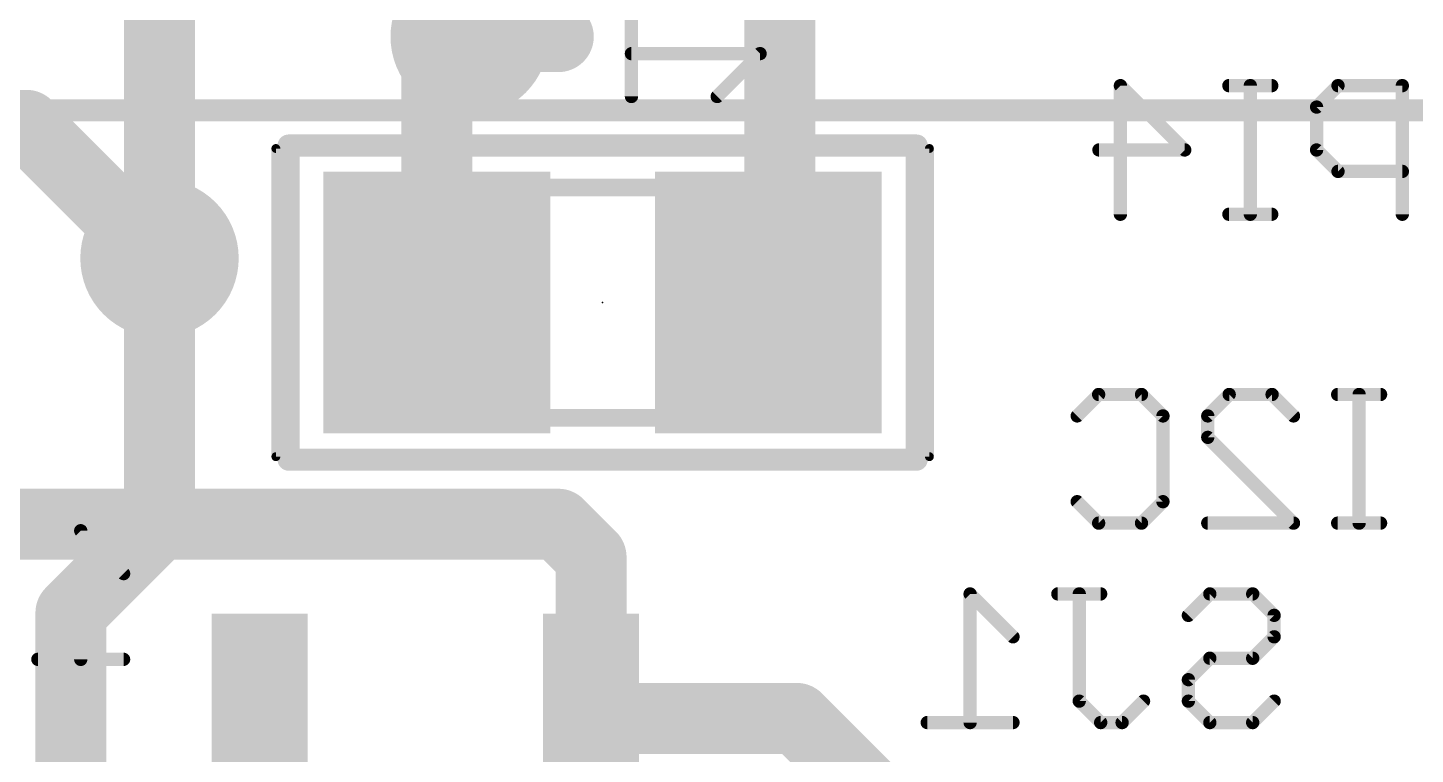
# Model space of a CAD drawing. Extents: x -0.1 to 35.7, y -1.1 to 35.9.
# Drawn here: x 21.6 to 29.55, y 25.35 to 29.52 of the extents above; entities that cross this region are included whole.
import ezdxf

# ---------------------------------------------------------------- set-up
doc = ezdxf.new("R2010")
doc.units = 0
for name, color, linetype in [('1', 12, 'CONTINUOUS'), ('16', 132, 'CONTINUOUS'), ('18', 110, 'CONTINUOUS'), ('21', 40, 'CONTINUOUS'), ('22', 6, 'CONTINUOUS'), ('24', 53, 'CONTINUOUS'), ('28', 253, 'CONTINUOUS'), ('40', 132, 'CONTINUOUS'), ('52', 253, 'CONTINUOUS')]:
    doc.layers.add(name, color=color, linetype=linetype)

# ---------------------------------------------------------------- blocks, each defined once
blk = doc.blocks.new('RECT')
blk.add_solid([(-0.5, -0.5), (0.5, -0.5), (-0.5, 0.5), (0.5, 0.5)])
blk = doc.blocks.new('ROUNDV')
at = {"const_width": 0.5}
blk.add_lwpolyline([(0, -0.25, 1), (0, 0.25, 1), (0, -0.25)], format="xyb", dxfattribs=at)

msp = doc.modelspace()

# ---------------------------------------------------------------- linework, layer by layer
at = {"layer": '1', "const_width": 0.4064}
for points in [[(24.13, 29.464), (24.638, 29.464)], [(13.716, 28.956), (21.59, 28.956)], [(21.59, 28.956), (22.352, 28.194)], [(22.352, 28.194), (22.352, 26.67)], [(22.352, 26.67), (21.844, 26.162)], [(21.844, 26.162), (21.844, 24.13)]]:
    msp.add_lwpolyline(points, dxfattribs=at)
at = {"layer": '1', "const_width": 0.2032}
for points in [[(24.13, 29.5656, 1), (24.13, 29.3624)], [(24.638, 29.3624, 1), (24.638, 29.5656)], [(21.6618, 29.0278, 1), (21.5182, 28.8842)], [(21.59, 28.8544, 1), (21.59, 29.0576)], [(22.4536, 28.194, 1), (22.2504, 28.194)], [(22.2802, 28.1222, 1), (22.4238, 28.2658)], [(22.4238, 26.5982, 1), (22.2802, 26.7418)], [(22.2504, 26.67, 1), (22.4536, 26.67)], [(21.9456, 26.162, 1), (21.7424, 26.162)], [(21.7722, 26.2338, 1), (21.9158, 26.0902)]]:
    msp.add_lwpolyline(points, format="xyb", dxfattribs=at)
at = {"layer": '16', "const_width": 0.4064}
for points in [[(22.352, 28.194), (22.352, 30.278)], [(25.908, 29.972), (25.908, 28.006)], [(23.942, 29.276), (24.13, 29.464)], [(23.942, 27.94), (23.942, 29.276)], [(25.908, 28.006), (25.842, 27.94)], [(21.336, 26.67), (24.638, 26.67)], [(24.638, 26.67), (24.826, 26.482)], [(24.826, 26.482), (24.826, 25.5571)], [(24.826, 25.5571), (26.0049, 25.5571)], [(26.0049, 25.5571), (26.416, 25.146)]]:
    msp.add_lwpolyline(points, dxfattribs=at)
at = {"layer": '16', "const_width": 0.2032}
for points in [[(24.2018, 29.3922, 1), (24.0582, 29.5358)], [(24.0436, 29.276, 1), (23.8404, 29.276)], [(23.8702, 29.3478, 1), (24.0138, 29.2042)], [(22.2504, 28.194, 1), (22.4536, 28.194)], [(25.9798, 27.9342, 1), (25.8362, 28.0778)], [(25.7702, 28.0118, 1), (25.9138, 27.8682)], [(25.8064, 28.006, 1), (26.0096, 28.006)], [(23.8404, 27.94, 1), (24.0436, 27.94)], [(24.7098, 26.7418, 1), (24.5662, 26.5982)], [(24.638, 26.5684, 1), (24.638, 26.7716)], [(24.9276, 26.482, 1), (24.7244, 26.482)], [(24.7542, 26.4102, 1), (24.8978, 26.5538)], [(24.826, 25.6587, 1), (24.826, 25.4555)], [(26.0767, 25.6289, 1), (25.9331, 25.4853)], [(26.0049, 25.4555, 1), (26.0049, 25.6587)], [(24.7244, 25.5571, 1), (24.9276, 25.5571)]]:
    msp.add_lwpolyline(points, format="xyb", dxfattribs=at)
at = {"layer": '21', "const_width": 0.127}
msp.add_lwpolyline([(0.302, 29.042), (34.802, 29.042)], dxfattribs=at)
at = {"layer": '22'}
for points, const_width in [([(27.8597, 28.4461), (27.8597, 29.1833)], 0.0762), ([(27.8597, 29.1833), (28.2284, 28.8147)], 0.0762), ([(28.7273, 29.1833), (28.4816, 29.1833)], 0.0762), ([(28.6044, 28.4461), (28.6044, 29.1833)], 0.0762), ([(29.1071, 29.1833), (28.9842, 29.0605)], 0.0762), ([(29.4757, 29.1833), (29.1071, 29.1833)], 0.0762), ([(29.4757, 28.4461), (29.4757, 29.1833)], 0.0762), ([(28.9842, 29.0605), (28.9842, 28.8147)], 0.0762), ([(23.092, 28.84), (23.092, 27.04)], 0.127), ([(26.692, 28.84), (23.092, 28.84)], 0.127), ([(26.692, 27.04), (26.692, 28.84)], 0.127), ([(28.2284, 28.8147), (27.7369, 28.8147)], 0.0762), ([(28.9842, 28.8147), (29.1071, 28.6918)], 0.0762), ([(29.1071, 28.6918), (29.4757, 28.6918)], 0.0762), ([(28.7273, 28.4461), (28.4816, 28.4461)], 0.0762), ([(27.6121, 27.2905), (27.735, 27.4133)], 0.0762), ([(27.735, 27.4133), (27.9807, 27.4133)], 0.0762), ([(27.9807, 27.4133), (28.1036, 27.2905)], 0.0762), ([(28.3605, 27.2905), (28.4834, 27.4133)], 0.0762), ([(28.4834, 27.4133), (28.7292, 27.4133)], 0.0762), ([(28.7292, 27.4133), (28.852, 27.2905)], 0.0762), ([(29.351, 27.4133), (29.1052, 27.4133)], 0.0762), ([(29.2281, 26.6761), (29.2281, 27.4133)], 0.0762), ([(28.1036, 27.2905), (28.1036, 26.799)], 0.0762), ([(28.3605, 27.1676), (28.3605, 27.2905)], 0.0762), ([(28.852, 26.6761), (28.3605, 27.1676)], 0.0762), ([(23.092, 27.04), (26.692, 27.04)], 0.127), ([(27.735, 26.6761), (27.6121, 26.799)], 0.0762), ([(28.1036, 26.799), (27.9807, 26.6761)], 0.0762), ([(27.9807, 26.6761), (27.735, 26.6761)], 0.0762), ([(28.3605, 26.6761), (28.852, 26.6761)], 0.0762), ([(29.351, 26.6761), (29.1052, 26.6761)], 0.0762), ([(27.244, 26.0246), (26.9983, 26.2703)], 0.0762), ([(26.9983, 26.2703), (26.9983, 25.5331)], 0.0762), ([(27.7467, 26.2703), (27.501, 26.2703)], 0.0762), ([(27.6239, 25.656), (27.6239, 26.2703)], 0.0762), ([(28.2494, 26.1475), (28.3723, 26.2703)], 0.0762), ([(28.3723, 26.2703), (28.618, 26.2703)], 0.0762), ([(28.618, 26.2703), (28.7409, 26.1475)], 0.0762), ([(28.7409, 26.1475), (28.7409, 26.0246)], 0.0762), ([(28.7409, 26.0246), (28.618, 25.9017)], 0.0762), ([(28.3723, 25.9017), (28.2494, 25.7788)], 0.0762), ([(28.618, 25.9017), (28.3723, 25.9017)], 0.0762), ([(28.2494, 25.7788), (28.2494, 25.656)], 0.0762), ([(27.7467, 25.5331), (27.6239, 25.656)], 0.0762), ([(27.9925, 25.656), (27.8696, 25.5331)], 0.0762), ([(28.2494, 25.656), (28.3723, 25.5331)], 0.0762), ([(28.618, 25.5331), (28.7409, 25.656)], 0.0762), ([(27.244, 25.5331), (26.7526, 25.5331)], 0.0762), ([(27.8696, 25.5331), (27.7467, 25.5331)], 0.0762), ([(28.3723, 25.5331), (28.618, 25.5331)], 0.0762)]:
    msp.add_lwpolyline(points, dxfattribs=dict(at, const_width=const_width))
for points, const_width in [([(27.8788, 29.1833, 1), (27.8407, 29.1833)], 0.0381), ([(27.8732, 29.1968, 1), (27.8463, 29.1699)], 0.0381), ([(28.4816, 29.2024, 1), (28.4816, 29.1643)], 0.0381), ([(28.6235, 29.1833, 1), (28.5854, 29.1833)], 0.0381), ([(28.7273, 29.1643, 1), (28.7273, 29.2024)], 0.0381), ([(29.1071, 29.2024, 1), (29.1071, 29.1643)], 0.0381), ([(29.1206, 29.1699, 1), (29.0936, 29.1968)], 0.0381), ([(29.4948, 29.1833, 1), (29.4567, 29.1833)], 0.0381), ([(29.4757, 29.1643, 1), (29.4757, 29.2024)], 0.0381), ([(29.0033, 29.0605, 1), (28.9652, 29.0605)], 0.0381), ([(28.9708, 29.0739, 1), (28.9977, 29.047)], 0.0381), ([(23.092, 28.8717, 1), (23.092, 28.8083)], 0.0635), ([(23.1238, 28.84, 1), (23.0603, 28.84)], 0.0635), ([(26.7237, 28.84, 1), (26.6603, 28.84)], 0.0635), ([(26.692, 28.8083, 1), (26.692, 28.8717)], 0.0635), ([(27.7369, 28.8338, 1), (27.7369, 28.7957)], 0.0381), ([(28.2149, 28.8012, 1), (28.2418, 28.8282)], 0.0381), ([(28.2284, 28.7957, 1), (28.2284, 28.8338)], 0.0381), ([(28.9977, 28.8282, 1), (28.9708, 28.8012)], 0.0381), ([(28.9652, 28.8147, 1), (29.0033, 28.8147)], 0.0381), ([(29.1071, 28.7109, 1), (29.1071, 28.6728)], 0.0381), ([(29.0936, 28.6784, 1), (29.1206, 28.7053)], 0.0381), ([(29.4757, 28.6728, 1), (29.4757, 28.7109)], 0.0381), ([(28.4816, 28.4652, 1), (28.4816, 28.4271)], 0.0381), ([(28.7273, 28.4271, 1), (28.7273, 28.4652)], 0.0381), ([(27.8407, 28.4461, 1), (27.8788, 28.4461)], 0.0381), ([(28.5854, 28.4461, 1), (28.6235, 28.4461)], 0.0381), ([(29.4567, 28.4461, 1), (29.4948, 28.4461)], 0.0381), ([(27.735, 27.4324, 1), (27.735, 27.3943)], 0.0381), ([(27.7485, 27.3999, 1), (27.7215, 27.4268)], 0.0381), ([(27.9942, 27.4268, 1), (27.9673, 27.3999)], 0.0381), ([(27.9807, 27.3943, 1), (27.9807, 27.4324)], 0.0381), ([(28.4834, 27.4324, 1), (28.4834, 27.3943)], 0.0381), ([(28.4969, 27.3999, 1), (28.4699, 27.4268)], 0.0381), ([(28.7426, 27.4268, 1), (28.7157, 27.3999)], 0.0381), ([(28.7292, 27.3943, 1), (28.7292, 27.4324)], 0.0381), ([(29.1052, 27.4324, 1), (29.1052, 27.3943)], 0.0381), ([(29.2472, 27.4133, 1), (29.2091, 27.4133)], 0.0381), ([(29.351, 27.3943, 1), (29.351, 27.4324)], 0.0381), ([(27.5987, 27.3039, 1), (27.6256, 27.277)], 0.0381), ([(28.1227, 27.2905, 1), (28.0846, 27.2905)], 0.0381), ([(28.0901, 27.277, 1), (28.1171, 27.3039)], 0.0381), ([(28.3796, 27.2905, 1), (28.3415, 27.2905)], 0.0381), ([(28.3471, 27.3039, 1), (28.374, 27.277)], 0.0381), ([(28.8386, 27.277, 1), (28.8655, 27.3039)], 0.0381), ([(28.374, 27.1811, 1), (28.3471, 27.1541)], 0.0381), ([(28.3415, 27.1676, 1), (28.3796, 27.1676)], 0.0381), ([(23.092, 27.0718, 1), (23.092, 27.0083)], 0.0635), ([(23.0603, 27.04, 1), (23.1238, 27.04)], 0.0635), ([(26.6603, 27.04, 1), (26.7237, 27.04)], 0.0635), ([(26.692, 27.0083, 1), (26.692, 27.0718)], 0.0635), ([(27.6256, 26.8124, 1), (27.5987, 26.7855)], 0.0381), ([(28.0846, 26.799, 1), (28.1227, 26.799)], 0.0381), ([(28.1171, 26.7855, 1), (28.0901, 26.8124)], 0.0381), ([(27.735, 26.6952, 1), (27.735, 26.6571)], 0.0381), ([(27.7215, 26.6626, 1), (27.7485, 26.6896)], 0.0381), ([(27.9673, 26.6896, 1), (27.9942, 26.6626)], 0.0381), ([(27.9807, 26.6571, 1), (27.9807, 26.6952)], 0.0381), ([(28.3605, 26.6952, 1), (28.3605, 26.6571)], 0.0381), ([(28.8386, 26.6626, 1), (28.8655, 26.6896)], 0.0381), ([(28.852, 26.6571, 1), (28.852, 26.6952)], 0.0381), ([(29.1052, 26.6952, 1), (29.1052, 26.6571)], 0.0381), ([(29.2091, 26.6761, 1), (29.2472, 26.6761)], 0.0381), ([(29.351, 26.6571, 1), (29.351, 26.6952)], 0.0381), ([(27.0118, 26.2838, 1), (26.9848, 26.2569)], 0.0381), ([(27.0174, 26.2703, 1), (26.9793, 26.2703)], 0.0381), ([(27.501, 26.2894, 1), (27.501, 26.2513)], 0.0381), ([(27.6429, 26.2703, 1), (27.6048, 26.2703)], 0.0381), ([(27.7467, 26.2513, 1), (27.7467, 26.2894)], 0.0381), ([(28.3723, 26.2894, 1), (28.3723, 26.2513)], 0.0381), ([(28.3857, 26.2569, 1), (28.3588, 26.2838)], 0.0381), ([(28.6315, 26.2838, 1), (28.6045, 26.2569)], 0.0381), ([(28.618, 26.2513, 1), (28.618, 26.2894)], 0.0381), ([(28.2359, 26.1609, 1), (28.2629, 26.134)], 0.0381), ([(28.7599, 26.1475, 1), (28.7218, 26.1475)], 0.0381), ([(28.7274, 26.134, 1), (28.7543, 26.1609)], 0.0381), ([(27.2306, 26.0111, 1), (27.2575, 26.0381)], 0.0381), ([(28.7218, 26.0246, 1), (28.7599, 26.0246)], 0.0381), ([(28.7543, 26.0111, 1), (28.7274, 26.0381)], 0.0381), ([(28.3723, 25.9208, 1), (28.3723, 25.8827)], 0.0381), ([(28.3857, 25.8882, 1), (28.3588, 25.9152)], 0.0381), ([(28.6045, 25.9152, 1), (28.6315, 25.8882)], 0.0381), ([(28.618, 25.8827, 1), (28.618, 25.9208)], 0.0381), ([(28.2684, 25.7788, 1), (28.2303, 25.7788)], 0.0381), ([(28.2359, 25.7923, 1), (28.2629, 25.7654)], 0.0381), ([(27.6373, 25.6694, 1), (27.6104, 25.6425)], 0.0381), ([(28.0059, 25.6425, 1), (27.979, 25.6694)], 0.0381), ([(28.2629, 25.6694, 1), (28.2359, 25.6425)], 0.0381), ([(28.7543, 25.6425, 1), (28.7274, 25.6694)], 0.0381), ([(27.6048, 25.656, 1), (27.6429, 25.656)], 0.0381), ([(28.2303, 25.656, 1), (28.2684, 25.656)], 0.0381), ([(26.7526, 25.5522, 1), (26.7526, 25.5141)], 0.0381), ([(26.9793, 25.5331, 1), (27.0174, 25.5331)], 0.0381), ([(27.244, 25.5141, 1), (27.244, 25.5522)], 0.0381), ([(27.7467, 25.5522, 1), (27.7467, 25.5141)], 0.0381), ([(27.7333, 25.5196, 1), (27.7602, 25.5466)], 0.0381), ([(27.8561, 25.5466, 1), (27.8831, 25.5196)], 0.0381), ([(27.8696, 25.5141, 1), (27.8696, 25.5522)], 0.0381), ([(28.3723, 25.5522, 1), (28.3723, 25.5141)], 0.0381), ([(28.3588, 25.5196, 1), (28.3857, 25.5466)], 0.0381), ([(28.6045, 25.5466, 1), (28.6315, 25.5196)], 0.0381), ([(28.618, 25.5141, 1), (28.618, 25.5522)], 0.0381)]:
    msp.add_lwpolyline(points, format="xyb", dxfattribs=dict(at, const_width=const_width))
at = {"layer": '24'}
msp.add_point((24.892, 27.94), dxfattribs=at)
at = {"layer": '28', "const_width": 0.0762}
for points in [[(25.0571, 29.1211), (25.0571, 29.6126)], [(25.7943, 29.3668), (25.0571, 29.3668)], [(25.5486, 29.1211), (25.7943, 29.3668)], [(22.1461, 26.3868), (21.9004, 26.6325)], [(21.9004, 26.6325), (21.9004, 25.8953)], [(22.1461, 25.8953), (21.6547, 25.8953)]]:
    msp.add_lwpolyline(points, dxfattribs=at)
at = {"layer": '28', "const_width": 0.0381}
for points in [[(25.0571, 29.3859, 1), (25.0571, 29.3478)], [(25.8078, 29.3534, 1), (25.7809, 29.3803)], [(25.7943, 29.3478, 1), (25.7943, 29.3859)], [(25.0381, 29.1211, 1), (25.0762, 29.1211)], [(25.5351, 29.1346, 1), (25.5621, 29.1076)], [(21.9139, 26.646, 1), (21.8869, 26.6191)], [(21.9195, 26.6325, 1), (21.8814, 26.6325)], [(22.1327, 26.3733, 1), (22.1596, 26.4003)], [(21.6547, 25.9144, 1), (21.6547, 25.8763)], [(22.1461, 25.8763, 1), (22.1461, 25.9144)], [(21.8814, 25.8953, 1), (21.9195, 25.8953)]]:
    msp.add_lwpolyline(points, format="xyb", dxfattribs=at)
at = {"layer": '40', "const_width": 0.0508}
for points in [[(26.765, 28.823), (23.019, 28.823)], [(23.019, 28.823), (23.019, 27.057)], [(26.765, 27.057), (26.765, 28.823)], [(23.019, 27.057), (26.765, 27.057)]]:
    msp.add_lwpolyline(points, dxfattribs=at)
at = {"layer": '40', "const_width": 0.0254}
for points in [[(23.019, 28.8357, 1), (23.019, 28.8103)], [(23.0317, 28.823, 1), (23.0063, 28.823)], [(26.7777, 28.823, 1), (26.7523, 28.823)], [(26.765, 28.8103, 1), (26.765, 28.8357)], [(23.019, 27.0697, 1), (23.019, 27.0443)], [(23.0063, 27.057, 1), (23.0317, 27.057)], [(26.7523, 27.057, 1), (26.7777, 27.057)], [(26.765, 27.0443, 1), (26.765, 27.0697)]]:
    msp.add_lwpolyline(points, format="xyb", dxfattribs=at)
at = {"layer": '52', "const_width": 0.1016}
for points in [[(25.273, 28.6), (24.511, 28.6)], [(25.248, 27.28), (24.511, 27.28)]]:
    msp.add_lwpolyline(points, dxfattribs=at)
at = {"layer": '52', "const_width": 0.0508}
for points in [[(24.511, 28.6254, 1), (24.511, 28.5746)], [(25.273, 28.5746, 1), (25.273, 28.6254)], [(24.511, 27.3054, 1), (24.511, 27.2546)], [(25.248, 27.2546, 1), (25.248, 27.3054)]]:
    msp.add_lwpolyline(points, format="xyb", dxfattribs=at)

# ---------------------------------------------------------------- block references
at = {"layer": '16', "rotation": 180}
for p, xscale, yscale in [((23.942, 27.94), 1.3, 1.5), ((25.842, 27.94), 1.3, 1.5), ((22.926, 25.5571), 0.55, 1.2), ((24.826, 25.5571), 0.55, 1.2)]:
    msp.add_blockref('RECT', p, dxfattribs=dict(at, xscale=xscale, yscale=yscale))
at = {"layer": '18', "xscale": 0.908, "yscale": 0.908}
for p in [(24.13, 29.464), (24.13, 29.464), (22.352, 28.194), (22.352, 28.194)]:
    msp.add_blockref('ROUNDV', p, dxfattribs=at)
at = {"layer": '52', "rotation": 180}
for p, xscale, yscale in [((24.1614, 27.9412), 0.7501, 1.4501), ((25.6091, 27.9412), 0.7501, 1.4501), ((22.926, 25.432), 0.5, 0.65), ((24.826, 25.432), 0.5, 0.65)]:
    msp.add_blockref('RECT', p, dxfattribs=dict(at, xscale=xscale, yscale=yscale))

doc.saveas('drawing.dxf')
